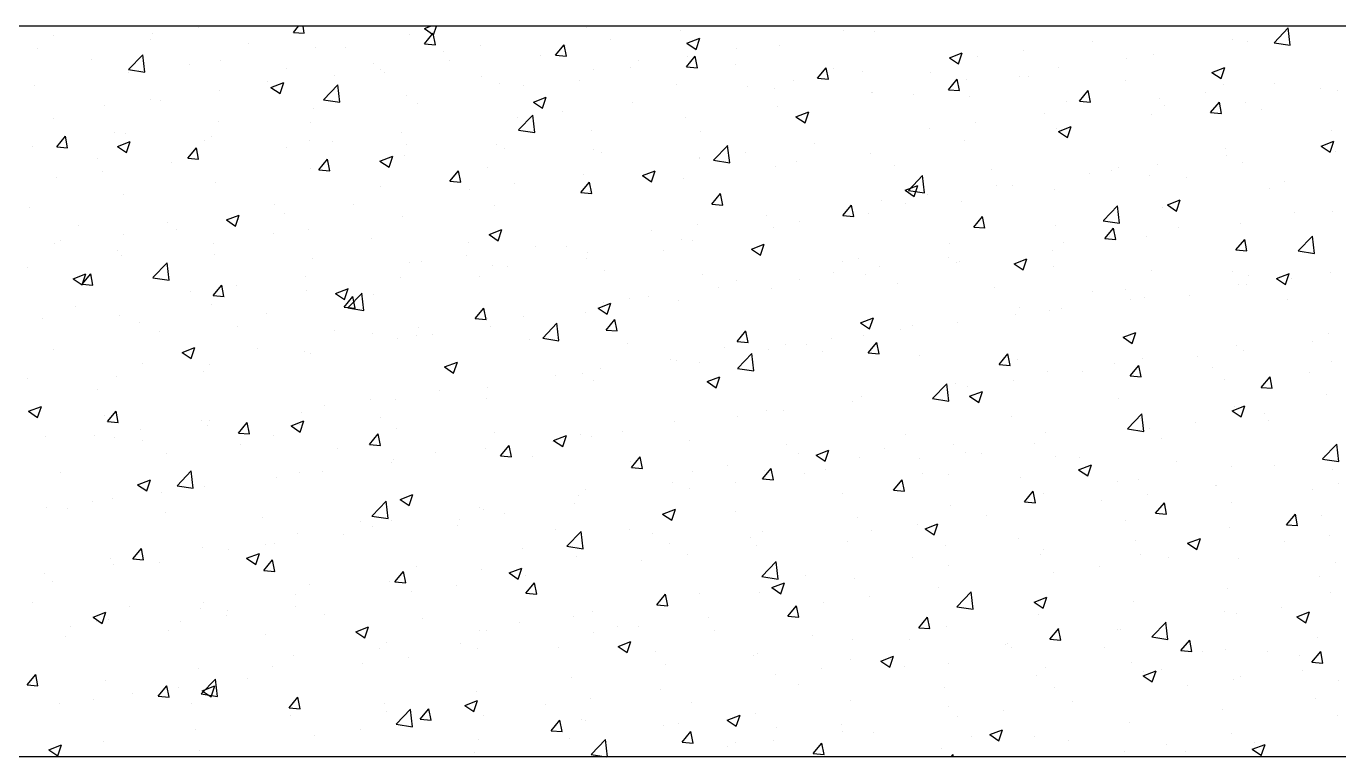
# Model space of a CAD drawing. Header units: millimetres. Extents: x 331487 to 517269, y 198509 to 399936.
# Drawn here: x 431663 to 432382, y 339696 to 340096 of the extents above; entities that cross this region are included whole.
import ezdxf

# ---------------------------------------------------------------- set-up
doc = ezdxf.new("R2010")
doc.units = ezdxf.units.MM
doc.header["$MEASUREMENT"] = 0
doc.layers.add('COLUMN', color=6, linetype='Continuous')

msp = doc.modelspace()

# ---------------------------------------------------------------- linework, layer by layer
at = {"layer": 'COLUMN'}
for p, q in [((448979.83, 340095.96), (420204.35, 340095.96)), ((448984.26, 339695.96), (420604.35, 339695.96))]:
    msp.add_line(p, q, dxfattribs=at)
at = {"layer": 'COLUMN', "color": 2, "linetype": 'Continuous'}
for p, q in [((431677.93, 340090.95), (431677.93, 340090.95)), ((431732.48, 340091.84), (431732.48, 340091.84)), ((431757.51, 340095.14), (431757.51, 340095.14)), ((431809.5, 340092.61), (431812.32, 340095.96)), ((431809.51, 340092.61), (431815.48, 340092.08)), ((431815.48, 340092.08), (431814.76, 340095.96)), ((431872.8, 340091.51), (431872.8, 340091.51)), ((431881.23, 340086.33), (431886.05, 340092.08)), ((431881.24, 340094.67), (431884.59, 340095.96)), ((431881.24, 340094.67), (431886.21, 340091.32)), ((431887.21, 340085.8), (431886.05, 340092.07)), ((431886.21, 340091.32), (431887.77, 340095.96)), ((431970.03, 340095.46), (431970.03, 340095.46)), ((431983.33, 340088.89), (431983.33, 340088.89)), ((432021.2, 340093.87), (432021.2, 340093.87)), ((432024.95, 340086.66), (432031.95, 340089.35)), ((432029.92, 340083.31), (432031.95, 340089.35)), ((432110.63, 340093.52), (432110.63, 340093.52)), ((432127.83, 340093.06), (432127.83, 340093.06)), ((432310.18, 340095.94), (432310.18, 340095.94)), ((432346.39, 340086.93), (432354.18, 340095.05)), ((432355.25, 340085.52), (432354.15, 340095.01)), ((431669.32, 340083.52), (431669.32, 340083.52)), ((431731.31, 340088.69), (431731.31, 340088.69)), ((431784.69, 340086.44), (431784.69, 340086.44)), ((431821.46, 340084.47), (431821.46, 340084.47)), ((431838.08, 340084.18), (431838.08, 340084.18)), ((431881.23, 340086.33), (431887.21, 340085.81)), ((431891.46, 340081.93), (431891.46, 340081.93)), ((431911.71, 340085.45), (431911.71, 340085.45)), ((431952.96, 340080.06), (431957.78, 340085.8)), ((431958.93, 340079.53), (431957.78, 340085.8)), ((431958.3, 340085.59), (431958.3, 340085.59)), ((432024.95, 340086.66), (432029.92, 340083.31)), ((432052.31, 340083.51), (432052.31, 340083.51)), ((432075.89, 340085.56), (432075.89, 340085.56)), ((432209.15, 340082.64), (432209.15, 340082.64)), ((432247.02, 340087.62), (432247.02, 340087.62)), ((432323.78, 340088.56), (432323.78, 340088.56)), ((432331.75, 340087.75), (432331.75, 340087.75)), ((432346.36, 340086.89), (432355.25, 340085.51)), ((431699.01, 340077.51), (431699.01, 340077.51)), ((431719.3, 340072.28), (431727.09, 340080.39)), ((431728.16, 340070.86), (431727.06, 340080.36)), ((431752.4, 340075.26), (431752.4, 340075.26)), ((431769.52, 340076.97), (431769.52, 340076.97)), ((431853.39, 340075.44), (431853.39, 340075.44)), ((431895.14, 340077.28), (431895.14, 340077.28)), ((431944.84, 340079.67), (431944.84, 340079.67)), ((431952.96, 340080.06), (431958.93, 340079.53)), ((431998.22, 340077.41), (431998.22, 340077.41)), ((432024.68, 340073.78), (432029.5, 340079.53)), ((432025.38, 340079.16), (432025.38, 340079.16)), ((432030.66, 340073.25), (432029.5, 340079.52)), ((432051.61, 340075.16), (432051.61, 340075.16)), ((432168.66, 340078.65), (432175.66, 340081.34)), ((432168.66, 340078.65), (432173.64, 340075.3)), ((432173.63, 340075.3), (432175.66, 340081.34)), ((432184.11, 340079.34), (432184.11, 340079.34)), ((432265.46, 340078.55), (432265.46, 340078.55)), ((432280.4, 340080.71), (432280.4, 340080.71)), ((431719.01, 340070.57), (431719.01, 340070.57)), ((431719.27, 340072.24), (431728.16, 340070.86)), ((431805.78, 340073), (431805.78, 340073)), ((431832.23, 340068.99), (431832.23, 340068.99)), ((431857.27, 340072.29), (431857.27, 340072.29)), ((431859.16, 340070.75), (431859.16, 340070.75)), ((431912.54, 340068.49), (431912.54, 340068.49)), ((431974.03, 340072.12), (431974.03, 340072.12)), ((431993.99, 340073.5), (431993.99, 340073.5)), ((432024.68, 340073.78), (432030.66, 340073.26)), ((432096.41, 340067.51), (432101.23, 340073.25)), ((432096.41, 340067.51), (432102.39, 340066.98)), ((432102.38, 340066.98), (432101.23, 340073.25)), ((432104.99, 340072.9), (432104.99, 340072.9)), ((432120.96, 340071.03), (432120.96, 340071.03)), ((432158.37, 340070.65), (432158.37, 340070.65)), ((432207.14, 340068.54), (432207.14, 340068.54)), ((432211.75, 340068.39), (432211.75, 340068.39)), ((432228.46, 340073.21), (432228.46, 340073.21)), ((432312.38, 340070.65), (432319.38, 340073.33)), ((432312.38, 340070.65), (432317.35, 340067.29)), ((432317.35, 340067.29), (432319.37, 340073.33)), ((431667.66, 340063.53), (431667.66, 340063.53)), ((431769.08, 340060.68), (431769.08, 340060.68)), ((431795.08, 340065.43), (431795.08, 340065.43)), ((431797.21, 340062.42), (431804.22, 340065.11)), ((431797.21, 340062.42), (431802.19, 340059.06)), ((431802.19, 340059.06), (431804.21, 340065.11)), ((431826.03, 340055.73), (431833.82, 340063.84)), ((431834.89, 340054.31), (431833.78, 340063.81)), ((431922.09, 340064.62), (431922.09, 340064.62)), ((431935.67, 340063.49), (431935.67, 340063.49)), ((431965.93, 340066.24), (431965.93, 340066.24)), ((432019.31, 340063.98), (432019.31, 340063.98)), ((432058.05, 340062.75), (432058.05, 340062.75)), ((432072.69, 340061.73), (432072.69, 340061.73)), ((432083.09, 340066.04), (432083.09, 340066.04)), ((432168.13, 340061.23), (432172.96, 340066.98)), ((432168.14, 340061.23), (432174.11, 340060.71)), ((432174.11, 340060.7), (432172.95, 340066.97)), ((432177.95, 340066.81), (432177.95, 340066.81)), ((432239.86, 340054.96), (432244.68, 340060.7)), ((432245.84, 340054.43), (432244.68, 340060.7)), ((432265.13, 340066.14), (432265.13, 340066.14)), ((432318.52, 340063.88), (432318.52, 340063.88)), ((432346.78, 340064.78), (432346.78, 340064.78)), ((432371.9, 340061.63), (432371.9, 340061.63)), ((432381.04, 340060.86), (432381.04, 340060.86)), ((431731.21, 340055.69), (431731.21, 340055.69)), ((431736.76, 340055.42), (431736.76, 340055.42)), ((431825.99, 340055.69), (431834.89, 340054.31)), ((431871.58, 340058.22), (431871.58, 340058.22)), ((431877.36, 340053.48), (431877.36, 340053.48)), ((431940.93, 340054.41), (431947.93, 340057.1)), ((431940.93, 340054.41), (431945.9, 340051.05)), ((431945.9, 340051.05), (431947.93, 340057.1)), ((431994.9, 340054.43), (431994.9, 340054.43)), ((432126.07, 340059.47), (432126.07, 340059.47)), ((432126.61, 340059.77), (432126.61, 340059.77)), ((432148.82, 340058.53), (432148.82, 340058.53)), ((432179.45, 340057.22), (432179.45, 340057.22)), ((432232.84, 340054.96), (432232.84, 340054.96)), ((432239.86, 340054.96), (432245.84, 340054.43)), ((432283.87, 340056.5), (432283.87, 340056.5)), ((432308.9, 340059.79), (432308.9, 340059.79)), ((432311.59, 340048.68), (432316.41, 340054.43)), ((432317.56, 340048.15), (432316.41, 340054.42)), ((432330.53, 340054.46), (432330.53, 340054.46)), ((431706.17, 340052.4), (431706.17, 340052.4)), ((431820.24, 340051.18), (431820.24, 340051.18)), ((431931.99, 340046.15), (431931.99, 340046.15)), ((431932.75, 340039.17), (431940.54, 340047.29)), ((431941.61, 340037.76), (431940.51, 340047.26)), ((431957.02, 340049.45), (431957.02, 340049.45)), ((432024.16, 340045.87), (432024.16, 340045.87)), ((432074.67, 340052.27), (432074.67, 340052.27)), ((432084.64, 340046.4), (432091.64, 340049.09)), ((432084.64, 340046.4), (432089.61, 340043.05)), ((432089.61, 340043.04), (432091.64, 340049.09)), ((432090.5, 340048.52), (432090.5, 340048.52)), ((432220.71, 340048.18), (432220.71, 340048.18)), ((432279.19, 340047.42), (432279.19, 340047.42)), ((432286.22, 340052.7), (432286.22, 340052.7)), ((432311.59, 340048.68), (432317.56, 340048.16)), ((432339.6, 340050.45), (432339.6, 340050.45)), ((431678.44, 340045.41), (431678.44, 340045.41)), ((431768.3, 340043.68), (431768.3, 340043.68)), ((431819.04, 340043.47), (431819.04, 340043.47)), ((431932.72, 340039.14), (431941.61, 340037.76)), ((431972.82, 340038.83), (431972.82, 340038.83)), ((432157.81, 340039.9), (432157.81, 340039.9)), ((432182.84, 340043.2), (432182.84, 340043.2)), ((432227.25, 340039.92), (432227.25, 340039.92)), ((432228.35, 340038.39), (432235.36, 340041.08)), ((432233.32, 340035.04), (432235.35, 340041.08)), ((432377.97, 340038.9), (432377.97, 340038.9)), ((431679.93, 340029.94), (431684.75, 340035.68)), ((431685.9, 340029.41), (431684.75, 340035.68)), ((431711.42, 340037.86), (431711.42, 340037.86)), ((431713.19, 340030.17), (431720.19, 340032.85)), ((431717.79, 340037.28), (431717.79, 340037.28)), ((431718.16, 340026.81), (431720.19, 340032.85)), ((431760.72, 340033.46), (431760.72, 340033.46)), ((431764.8, 340035.61), (431764.8, 340035.61)), ((431818.18, 340033.35), (431818.18, 340033.35)), ((431830.96, 340032.85), (431830.96, 340032.85)), ((431868.83, 340037.84), (431868.83, 340037.84)), ((432032.18, 340038.51), (432032.18, 340038.51)), ((432094.65, 340031.59), (432094.65, 340031.59)), ((432176.74, 340033.52), (432176.74, 340033.52)), ((432228.35, 340038.39), (432233.33, 340035.04)), ((432372.07, 340030.38), (432379.07, 340033.07)), ((432377.04, 340027.03), (432379.06, 340033.07)), ((431666.45, 340030.24), (431666.45, 340030.24)), ((431679.93, 340029.94), (431685.91, 340029.42)), ((431713.19, 340030.17), (431718.17, 340026.81)), ((431751.65, 340023.66), (431756.47, 340029.41)), ((431757.63, 340023.13), (431756.47, 340029.4)), ((431805.93, 340029.55), (431805.93, 340029.55)), ((431856.91, 340022.16), (431863.91, 340024.84)), ((431861.88, 340018.8), (431863.9, 340024.84)), ((431870.37, 340024.93), (431870.37, 340024.93)), ((431871.56, 340031.09), (431871.56, 340031.09)), ((431920.88, 340031.33), (431920.88, 340031.33)), ((431924.95, 340028.84), (431924.95, 340028.84)), ((431973.87, 340028.5), (431973.87, 340028.5)), ((431978.33, 340026.58), (431978.33, 340026.58)), ((432031.71, 340024.33), (432031.71, 340024.33)), ((432039.48, 340022.62), (432047.27, 340030.74)), ((432048.34, 340021.21), (432047.23, 340030.7)), ((432056.78, 340026.6), (432056.78, 340026.6)), ((432125.39, 340026.48), (432125.39, 340026.48)), ((432319.65, 340028.89), (432319.65, 340028.89)), ((432320.47, 340025.34), (432320.47, 340025.34)), ((432372.07, 340030.38), (432377.04, 340027.03)), ((432379.83, 340027.57), (432379.83, 340027.57)), ((431702.4, 340023.45), (431702.4, 340023.45)), ((431742.77, 340021.24), (431742.77, 340021.24)), ((431751.65, 340023.66), (431757.63, 340023.14)), ((431819.02, 340017.89), (431819.02, 340017.89)), ((431823.38, 340017.39), (431828.2, 340023.13)), ((431823.38, 340017.39), (431829.36, 340016.87)), ((431829.36, 340016.86), (431828.2, 340023.13)), ((431856.91, 340022.16), (431861.88, 340018.8)), ((431915.55, 340018.49), (431915.55, 340018.49)), ((432031.74, 340023.3), (432031.74, 340023.3)), ((432039.44, 340022.59), (432048.34, 340021.21)), ((432073.46, 340018.98), (432073.46, 340018.98)), ((432085.09, 340022.07), (432085.09, 340022.07)), ((432138.47, 340019.82), (432138.47, 340019.82)), ((432191.86, 340017.56), (432191.86, 340017.56)), ((432257.56, 340017.06), (432257.56, 340017.06)), ((432261.33, 340018.88), (432261.33, 340018.88)), ((432282.6, 340020.35), (432282.6, 340020.35)), ((432329.32, 340021.17), (432329.32, 340021.17)), ((431679.86, 340012.96), (431679.86, 340012.96)), ((431704.9, 340016.25), (431704.9, 340016.25)), ((431767.09, 340010.39), (431767.09, 340010.39)), ((431895.11, 340011.11), (431899.93, 340016.86)), ((431895.11, 340011.11), (431901.08, 340010.59)), ((431901.08, 340010.58), (431899.92, 340016.85)), ((431930.72, 340010), (431930.72, 340010)), ((431966.83, 340004.84), (431971.65, 340010.58)), ((431968.59, 340014.99), (431968.59, 340014.99)), ((431972.81, 340004.31), (431971.65, 340010.58)), ((432000.62, 340014.15), (432007.62, 340016.84)), ((432000.62, 340014.15), (432005.59, 340010.79)), ((432005.59, 340010.79), (432007.62, 340016.83)), ((432022.94, 340012.58), (432022.94, 340012.58)), ((432146.2, 340006.07), (432153.99, 340014.19)), ((432155.06, 340004.66), (432153.96, 340014.15)), ((432245.24, 340015.31), (432245.24, 340015.31)), ((432277.97, 340014.13), (432277.97, 340014.13)), ((432298.62, 340013.05), (432298.62, 340013.05)), ((432352, 340010.8), (432352, 340010.8)), ((431716.57, 340003.99), (431716.57, 340003.99)), ((431857.23, 340008.48), (431857.23, 340008.48)), ((431905.68, 340006.71), (431905.68, 340006.71)), ((431966.83, 340004.84), (431972.81, 340004.31)), ((431971.6, 340005.54), (431971.6, 340005.54)), ((432038.56, 339998.56), (432043.38, 340004.31)), ((432044.53, 339998.03), (432043.38, 340004.3)), ((432144.33, 340006.14), (432151.33, 340008.83)), ((432144.33, 340006.14), (432149.31, 340002.78)), ((432146.17, 340006.03), (432155.06, 340004.65)), ((432149.3, 340002.78), (432151.33, 340008.83)), ((432156.53, 340003.76), (432156.53, 340003.76)), ((432194.41, 340008.74), (432194.41, 340008.74)), ((432203.01, 340008.87), (432203.01, 340008.87)), ((432226.03, 340006.63), (432226.03, 340006.63)), ((432343.61, 340006.94), (432343.61, 340006.94)), ((431665.23, 339996.95), (431665.23, 339996.95)), ((431798.91, 339998.47), (431798.91, 339998.47)), ((431842.53, 339998.39), (431842.53, 339998.39)), ((431919.66, 339998.04), (431919.66, 339998.04)), ((432038.56, 339998.56), (432044.54, 339998.04)), ((432110.28, 339992.29), (432115.1, 339998.03)), ((432116.26, 339991.76), (432115.1, 339998.03)), ((432131.5, 340000.46), (432131.5, 340000.46)), ((432144.69, 339998.86), (432144.69, 339998.86)), ((432175.52, 340000.23), (432175.52, 340000.23)), ((432252.92, 339989.52), (432260.71, 339997.63)), ((432261.78, 339988.1), (432260.68, 339997.6)), ((432285.29, 339996.93), (432285.29, 339996.93)), ((432288.04, 339998.13), (432295.05, 340000.82)), ((432288.04, 339998.13), (432293.02, 339994.78)), ((432293.02, 339994.77), (432295.04, 340000.82)), ((431740.59, 339988.46), (431740.59, 339988.46)), ((431772.88, 339989.9), (431779.88, 339992.59)), ((431772.88, 339989.9), (431777.86, 339986.55)), ((431777.85, 339986.55), (431779.88, 339992.59)), ((431779.62, 339990.11), (431779.62, 339990.11)), ((431804.65, 339993.41), (431804.65, 339993.41)), ((431869.15, 339991.64), (431869.15, 339991.64)), ((432068.34, 339992.15), (432068.34, 339992.15)), ((432086.37, 339988.85), (432086.37, 339988.85)), ((432110.28, 339992.29), (432116.26, 339991.76)), ((432124.18, 339993.19), (432124.18, 339993.19)), ((432182.01, 339986.01), (432186.83, 339991.76)), ((432187.99, 339985.48), (432186.83, 339991.75)), ((432252.89, 339989.48), (432261.78, 339988.1)), ((432357.32, 339994.21), (432357.32, 339994.21)), ((432378.61, 339994.28), (432378.61, 339994.28)), ((431691.94, 339986.76), (431691.94, 339986.76)), ((431716.46, 339981.8), (431716.46, 339981.8)), ((431745.33, 339984.51), (431745.33, 339984.51)), ((431798.71, 339982.25), (431798.71, 339982.25)), ((431817.81, 339984.6), (431817.81, 339984.6)), ((431916.6, 339981.89), (431923.6, 339984.58)), ((431916.6, 339981.89), (431921.57, 339978.54)), ((431921.57, 339978.54), (431923.59, 339984.58)), ((432005.44, 339983.86), (432005.44, 339983.86)), ((432030.47, 339987.16), (432030.47, 339987.16)), ((432072.24, 339985.69), (432072.24, 339985.69)), ((432182.01, 339986.01), (432187.99, 339985.49)), ((432226.97, 339986.92), (432226.97, 339986.92)), ((432253.74, 339979.74), (432258.56, 339985.48)), ((432259.71, 339979.21), (432258.55, 339985.48)), ((432294.16, 339985.9), (432294.16, 339985.9)), ((432328.1, 339987.88), (432328.1, 339987.88)), ((432359.65, 339972.97), (432367.44, 339981.08)), ((431678.59, 339976.81), (431678.59, 339976.81)), ((431682.27, 339978.44), (431682.27, 339978.44)), ((431765.87, 339977.1), (431765.87, 339977.1)), ((431852.09, 339979.99), (431852.09, 339979.99)), ((431905.47, 339977.74), (431905.47, 339977.74)), ((431942.28, 339975.55), (431942.28, 339975.55)), ((431958.85, 339975.48), (431958.85, 339975.48)), ((432021.73, 339979.29), (432021.73, 339979.29)), ((432028.06, 339978.84), (432028.06, 339978.84)), ((432060.31, 339973.89), (432067.31, 339976.57)), ((432065.28, 339970.53), (432067.31, 339976.57)), ((432168.65, 339976.91), (432168.65, 339976.91)), ((432231.25, 339977.62), (432231.25, 339977.62)), ((432253.74, 339979.74), (432259.71, 339979.21)), ((432256.29, 339980.91), (432256.29, 339980.91)), ((432276.76, 339980.84), (432276.76, 339980.84)), ((432325.46, 339973.46), (432330.28, 339979.21)), ((432331.44, 339972.93), (432330.28, 339979.2)), ((432368.51, 339971.55), (432367.4, 339981.05)), ((431713.03, 339973.33), (431713.03, 339973.33)), ((431715.36, 339970.7), (431715.36, 339970.7)), ((431766.41, 339971.07), (431766.41, 339971.07)), ((431819.79, 339968.82), (431819.79, 339968.82)), ((431879.38, 339967.27), (431879.38, 339967.27)), ((431904.41, 339970.56), (431904.41, 339970.56)), ((431969.74, 339968.83), (431969.74, 339968.83)), ((431970.39, 339972.25), (431970.39, 339972.25)), ((432012.24, 339973.23), (432012.24, 339973.23)), ((432060.31, 339973.89), (432065.28, 339970.53)), ((432065.62, 339970.97), (432065.62, 339970.97)), ((432110.34, 339966.9), (432110.34, 339966.9)), ((432119, 339968.72), (432119, 339968.72)), ((432168.1, 339969.3), (432168.1, 339969.3)), ((432174.31, 339966.94), (432174.31, 339966.94)), ((432204.02, 339965.88), (432211.02, 339968.57)), ((432208.99, 339962.52), (432211.02, 339968.56)), ((432224.82, 339973.34), (432224.82, 339973.34)), ((432325.46, 339973.46), (432331.44, 339972.94)), ((432359.62, 339972.93), (432368.51, 339971.55)), ((431664.02, 339963.66), (431664.02, 339963.66)), ((431688.86, 339957.65), (431695.86, 339960.34)), ((431693.8, 339954.72), (431698.62, 339960.46)), ((431693.83, 339954.29), (431695.86, 339960.34)), ((431699.78, 339954.19), (431698.62, 339960.46)), ((431732.56, 339958.31), (431740.35, 339966.43)), ((431741.42, 339956.9), (431740.32, 339966.4)), ((431873.17, 339966.56), (431873.17, 339966.56)), ((431918.45, 339964.75), (431918.45, 339964.75)), ((431926.56, 339964.31), (431926.56, 339964.31)), ((431979.94, 339962.05), (431979.94, 339962.05)), ((432033.32, 339959.8), (432033.32, 339959.8)), ((432105.19, 339961.02), (432105.19, 339961.02)), ((432122.96, 339959.9), (432122.96, 339959.9)), ((432130.23, 339964.31), (432130.23, 339964.31)), ((432172.38, 339966.46), (432172.38, 339966.46)), ((432204.02, 339965.88), (432209, 339962.52)), ((432225.77, 339964.21), (432225.77, 339964.21)), ((432279.15, 339961.95), (432279.15, 339961.95)), ((432323.48, 339961.93), (432323.48, 339961.93)), ((432332.53, 339959.7), (432332.53, 339959.7)), ((432347.73, 339957.87), (432354.74, 339960.56)), ((432352.71, 339954.51), (432354.73, 339960.55)), ((432377.39, 339960.99), (432377.39, 339960.99)), ((431688.86, 339957.65), (431693.84, 339954.3)), ((431693.8, 339954.72), (431699.78, 339954.2)), ((431732.53, 339958.28), (431741.42, 339956.9)), ((431765.53, 339948.44), (431770.35, 339954.19)), ((431771.5, 339947.92), (431770.35, 339954.18)), ((431778.35, 339953.97), (431778.35, 339953.97)), ((431816.22, 339958.95), (431816.22, 339958.95)), ((431867.94, 339958.35), (431867.94, 339958.35)), ((431911.42, 339958.82), (431911.42, 339958.82)), ((432042.04, 339952.7), (432042.04, 339952.7)), ((432052.02, 339956.88), (432052.02, 339956.88)), ((432071.02, 339952.4), (432071.02, 339952.4)), ((432086.7, 339957.54), (432086.7, 339957.54)), ((432140.09, 339955.28), (432140.09, 339955.28)), ((432193.47, 339953.03), (432193.47, 339953.03)), ((432326.88, 339954.59), (432326.88, 339954.59)), ((432331.01, 339954.77), (432331.01, 339954.77)), ((432347.74, 339957.87), (432352.71, 339954.51)), ((432356.04, 339958.07), (432356.04, 339958.07)), ((431753.31, 339950.67), (431753.31, 339950.67)), ((431765.53, 339948.44), (431771.51, 339947.92)), ((431816.59, 339951.31), (431816.59, 339951.31)), ((431832.57, 339949.64), (431839.58, 339952.33)), ((431832.57, 339949.64), (431837.55, 339946.29)), ((431837.26, 339942.17), (431842.08, 339947.91)), ((431837.54, 339946.29), (431839.57, 339952.33)), ((431839.29, 339941.76), (431847.07, 339949.88)), ((431843.23, 339941.64), (431842.07, 339947.91)), ((431848.15, 339940.35), (431847.04, 339949.84)), ((431853.1, 339948.81), (431853.1, 339948.81)), ((431993.7, 339946.87), (431993.7, 339946.87)), ((432004.16, 339947.72), (432004.16, 339947.72)), ((432020.51, 339946), (432020.51, 339946)), ((432246.85, 339950.77), (432246.85, 339950.77)), ((432265.16, 339951.92), (432265.16, 339951.92)), ((432267.85, 339946.46), (432267.85, 339946.46)), ((432275.54, 339947.55), (432275.54, 339947.55)), ((432300.23, 339948.52), (432300.23, 339948.52)), ((432353.61, 339946.26), (432353.61, 339946.26)), ((431690.16, 339942.36), (431690.16, 339942.36)), ((431764.65, 339943.81), (431764.65, 339943.81)), ((431794.78, 339938.8), (431794.78, 339938.8)), ((431837.26, 339942.17), (431843.23, 339941.65)), ((431839.25, 339941.73), (431848.15, 339940.35)), ((431908.98, 339935.89), (431913.8, 339941.64)), ((431914.96, 339935.37), (431913.8, 339941.63)), ((431969.17, 339938.96), (431969.17, 339938.96)), ((431976.29, 339941.63), (431983.29, 339944.32)), ((431976.29, 339941.63), (431981.26, 339938.28)), ((431979.13, 339944.42), (431979.13, 339944.42)), ((431981.26, 339938.28), (431983.29, 339944.32)), ((432204.95, 339938.17), (432204.95, 339938.17)), ((432206.85, 339941.91), (432206.85, 339941.91)), ((432223.6, 339940.05), (432223.6, 339940.05)), ((432229.98, 339941.47), (432229.98, 339941.47)), ((431672.05, 339935.93), (431672.05, 339935.93)), ((431714.14, 339937.41), (431714.14, 339937.41)), ((431725.43, 339933.67), (431725.43, 339933.67)), ((431778.81, 339931.42), (431778.81, 339931.42)), ((431878.1, 339931.12), (431878.1, 339931.12)), ((431908.98, 339935.89), (431914.96, 339935.37)), ((431915.98, 339936.11), (431915.98, 339936.11)), ((431917.23, 339931.46), (431917.23, 339931.46)), ((431935.38, 339936.86), (431935.38, 339936.86)), ((431946.01, 339925.21), (431953.8, 339933.33)), ((431954.87, 339923.8), (431953.77, 339933.29)), ((431980.71, 339929.62), (431985.53, 339935.36)), ((431986.68, 339929.09), (431985.53, 339935.36)), ((432120, 339933.62), (432127, 339936.31)), ((432120, 339933.62), (432124.97, 339930.27)), ((432124.97, 339930.27), (432127, 339936.31)), ((432148.53, 339931.9), (432148.53, 339931.9)), ((432173.09, 339933.65), (432173.09, 339933.65)), ((431736.46, 339928.79), (431736.46, 339928.79)), ((431832.19, 339929.16), (431832.19, 339929.16)), ((431853.07, 339927.83), (431853.07, 339927.83)), ((431866.72, 339925.06), (431866.72, 339925.06)), ((431877.06, 339926.85), (431877.06, 339926.85)), ((431885.58, 339926.91), (431885.58, 339926.91)), ((431938.96, 339924.65), (431938.96, 339924.65)), ((431945.98, 339925.17), (431954.87, 339923.79)), ((431980.71, 339929.62), (431986.68, 339929.1)), ((432052.43, 339923.34), (432057.25, 339929.09)), ((432058.41, 339922.81), (432057.25, 339929.08)), ((432103.92, 339924.87), (432103.92, 339924.87)), ((432121.75, 339926.61), (432121.75, 339926.61)), ((432141.79, 339929.86), (432141.79, 339929.86)), ((432263.71, 339925.62), (432270.71, 339928.3)), ((432263.71, 339925.62), (432268.69, 339922.26)), ((432268.68, 339922.26), (432270.71, 339928.3)), ((432367.61, 339923.61), (432367.61, 339923.61)), ((432376.18, 339927.7), (432376.18, 339927.7)), ((431678.14, 339918.78), (431678.14, 339918.78)), ((431748.55, 339917.39), (431755.55, 339920.08)), ((431748.55, 339917.39), (431753.53, 339914.03)), ((431753.52, 339914.03), (431755.55, 339920.08)), ((431789.91, 339919.51), (431789.91, 339919.51)), ((431815.38, 339918.02), (431815.38, 339918.02)), ((431818.74, 339916.84), (431818.74, 339916.84)), ((431992.34, 339922.4), (431992.34, 339922.4)), ((432045.72, 339920.14), (432045.72, 339920.14)), ((432052.43, 339923.34), (432058.41, 339922.82)), ((432052.73, 339908.66), (432060.52, 339916.78)), ((432061.59, 339907.24), (432060.49, 339916.74)), ((432069.81, 339919.11), (432069.81, 339919.11)), ((432078.89, 339921.58), (432078.89, 339921.58)), ((432090.21, 339921.89), (432090.21, 339921.89)), ((432099.11, 339917.89), (432099.11, 339917.89)), ((432124.16, 339917.07), (432128.98, 339922.81)), ((432124.16, 339917.07), (432130.14, 339916.55)), ((432130.13, 339916.54), (432128.98, 339922.81)), ((432195.89, 339910.79), (432200.71, 339916.54)), ((432201.86, 339910.26), (432200.7, 339916.53)), ((432325.67, 339921.3), (432325.67, 339921.3)), ((432329.74, 339918.63), (432329.74, 339918.63)), ((431727.01, 339911.23), (431727.01, 339911.23)), ((431752.04, 339914.53), (431752.04, 339914.53)), ((431763.44, 339910.52), (431763.44, 339910.52)), ((431892.26, 339909.38), (431899.27, 339912.07)), ((431892.26, 339909.38), (431897.24, 339906.02)), ((431897.24, 339906.02), (431899.26, 339912.07)), ((432015.73, 339913.26), (432015.73, 339913.26)), ((432019.3, 339912.71), (432019.3, 339912.71)), ((432031.89, 339911.88), (432031.89, 339911.88)), ((432152.49, 339915.63), (432152.49, 339915.63)), ((432195.89, 339910.79), (432201.86, 339910.27)), ((432205.87, 339913.38), (432205.87, 339913.38)), ((432259.25, 339911.12), (432259.25, 339911.12)), ((432267.61, 339904.52), (432272.43, 339910.26)), ((432273.59, 339903.99), (432272.43, 339910.26)), ((432274.32, 339914.26), (432274.32, 339914.26)), ((432304.7, 339915.33), (432304.7, 339915.33)), ((432377.67, 339912.28), (432377.67, 339912.28)), ((431663.85, 339902.92), (431663.85, 339902.92)), ((431712.93, 339904.12), (431712.93, 339904.12)), ((431760.42, 339906.83), (431760.42, 339906.83)), ((431952.82, 339904.98), (431952.82, 339904.98)), ((431967.95, 339905.67), (431967.95, 339905.67)), ((431977.86, 339908.28), (431977.86, 339908.28)), ((432035.98, 339901.37), (432042.98, 339904.06)), ((432040.95, 339898.01), (432042.98, 339904.06)), ((432052.7, 339908.62), (432061.59, 339907.24)), ((432222.38, 339906.76), (432222.38, 339906.76)), ((432241.55, 339907.02), (432241.55, 339907.02)), ((432267.61, 339904.52), (432273.59, 339903.99)), ((432312.63, 339908.86), (432312.63, 339908.86)), ((432319.35, 339902.26), (432319.35, 339902.26)), ((432339.34, 339898.24), (432344.16, 339903.99)), ((432345.31, 339897.71), (432344.16, 339903.98)), ((432366.02, 339906.61), (432366.02, 339906.61)), ((431702.11, 339896.82), (431702.11, 339896.82)), ((431889.67, 339896.67), (431889.67, 339896.67)), ((431916.01, 339898.17), (431916.01, 339898.17)), ((431973.57, 339901.87), (431973.57, 339901.87)), ((432035.98, 339901.37), (432040.95, 339898.02)), ((432159.46, 339892.11), (432167.25, 339900.22)), ((432168.32, 339890.69), (432167.21, 339900.19)), ((432171.87, 339900.36), (432171.87, 339900.36)), ((432178.64, 339898.73), (432178.64, 339898.73)), ((432179.69, 339893.36), (432186.69, 339896.05)), ((432184.66, 339890.01), (432186.69, 339896.05)), ((432203.67, 339902.03), (432203.67, 339902.03)), ((432339.34, 339898.24), (432345.31, 339897.72)), ((431664.53, 339885.14), (431671.53, 339887.82)), ((431669.5, 339881.78), (431671.53, 339887.82)), ((431826.76, 339888.39), (431826.76, 339888.39)), ((431851.8, 339891.68), (431851.8, 339891.68)), ((431865.5, 339891.77), (431865.5, 339891.77)), ((431915.25, 339891.86), (431915.25, 339891.86)), ((432115.49, 339890.42), (432115.49, 339890.42)), ((432120.53, 339893.32), (432120.53, 339893.32)), ((432159.43, 339892.07), (432168.32, 339890.69)), ((432179.69, 339893.36), (432184.66, 339890.01)), ((432261.03, 339892.25), (432261.03, 339892.25)), ((432323.4, 339885.35), (432330.41, 339888.04)), ((432324.45, 339888.01), (432324.45, 339888.01)), ((432328.37, 339882), (432330.4, 339888.04)), ((432374.96, 339894.42), (432374.96, 339894.42)), ((431664.53, 339885.14), (431669.5, 339881.78)), ((431705.96, 339882.58), (431705.96, 339882.58)), ((431707.68, 339879.5), (431712.5, 339885.25)), ((431713.65, 339878.97), (431712.5, 339885.24)), ((431814.16, 339884.73), (431814.16, 339884.73)), ((431856.93, 339881.85), (431856.93, 339881.85)), ((432052.58, 339882.14), (432052.58, 339882.14)), ((432068.59, 339885.82), (432068.59, 339885.82)), ((432077.61, 339885.43), (432077.61, 339885.43)), ((432202.72, 339882.24), (432202.72, 339882.24)), ((432266.18, 339875.55), (432273.97, 339883.67)), ((432273.11, 339880.97), (432273.11, 339880.97)), ((432275.04, 339874.14), (432273.94, 339883.64)), ((432323.4, 339885.35), (432328.38, 339882)), ((432341.3, 339884.17), (432341.3, 339884.17)), ((431707.68, 339879.5), (431713.66, 339878.98)), ((431725.73, 339875.08), (431725.73, 339875.08)), ((431759.34, 339880.32), (431759.34, 339880.32)), ((431762.22, 339877.23), (431762.22, 339877.23)), ((431763.61, 339880.07), (431763.61, 339880.07)), ((431779.4, 339873.22), (431784.23, 339878.97)), ((431785.38, 339872.7), (431784.22, 339878.96)), ((431808.24, 339877.13), (431815.24, 339879.81)), ((431808.24, 339877.13), (431813.22, 339873.77)), ((431812.72, 339878.06), (431812.72, 339878.06)), ((431813.21, 339873.77), (431815.24, 339879.81)), ((431866.1, 339875.81), (431866.1, 339875.81)), ((431919.49, 339873.55), (431919.49, 339873.55)), ((431989.42, 339873.82), (431989.42, 339873.82)), ((432018.08, 339879.42), (432018.08, 339879.42)), ((432221.17, 339873.47), (432221.17, 339873.47)), ((432266.15, 339875.52), (432275.04, 339874.14)), ((432278.4, 339875.89), (432278.4, 339875.89)), ((432303.43, 339879.18), (432303.43, 339879.18)), ((432343.32, 339880.31), (432343.32, 339880.31)), ((431673.66, 339871.4), (431673.66, 339871.4)), ((431700.7, 339871.79), (431700.7, 339871.79)), ((431711.71, 339870.83), (431711.71, 339870.83)), ((431727.04, 339869.14), (431727.04, 339869.14)), ((431779.4, 339873.22), (431785.38, 339872.7)), ((431780.42, 339866.89), (431780.42, 339866.89)), ((431798.61, 339871.84), (431798.61, 339871.84)), ((431851.13, 339866.95), (431855.95, 339872.7)), ((431851.13, 339866.95), (431857.11, 339866.43)), ((431857.11, 339866.42), (431855.95, 339872.69)), ((431922.86, 339860.67), (431927.68, 339866.42)), ((431928.83, 339860.15), (431927.68, 339866.41)), ((431951.55, 339868.84), (431951.55, 339868.84)), ((431951.96, 339869.12), (431958.96, 339871.81)), ((431951.96, 339869.12), (431956.93, 339865.76)), ((431956.93, 339865.76), (431958.95, 339871.8)), ((431966.74, 339872.38), (431966.74, 339872.38)), ((431972.87, 339871.3), (431972.87, 339871.3)), ((432026.25, 339869.04), (432026.25, 339869.04)), ((432079.63, 339866.79), (432079.63, 339866.79)), ((432144.4, 339872.23), (432144.4, 339872.23)), ((432170.66, 339867.07), (432170.66, 339867.07)), ((432215.24, 339867.57), (432215.24, 339867.57)), ((432285, 339870.3), (432285, 339870.3)), ((432372.91, 339859), (432380.7, 339867.12)), ((432381.77, 339857.59), (432380.66, 339867.08)), ((431740.3, 339861.83), (431740.3, 339861.83)), ((431833.81, 339864.63), (431833.81, 339864.63)), ((431887.19, 339862.38), (431887.19, 339862.38)), ((431914.8, 339864.88), (431914.8, 339864.88)), ((431922.86, 339860.67), (431928.83, 339860.15)), ((431926.52, 339865.54), (431926.52, 339865.54)), ((431940.57, 339860.12), (431940.57, 339860.12)), ((431994.58, 339854.4), (431999.4, 339860.14)), ((432000.56, 339853.87), (431999.4, 339860.14)), ((432086.08, 339862.22), (432086.08, 339862.22)), ((432095.67, 339861.11), (432102.67, 339863.8)), ((432095.67, 339861.11), (432100.64, 339857.75)), ((432100.64, 339857.75), (432102.67, 339863.8)), ((432119.31, 339860.03), (432119.31, 339860.03)), ((432133.01, 339864.53), (432133.01, 339864.53)), ((432152.33, 339859.29), (432152.33, 339859.29)), ((432177.37, 339862.59), (432177.37, 339862.59)), ((432186.4, 339862.28), (432186.4, 339862.28)), ((432226.68, 339860.29), (432226.68, 339860.29)), ((432239.78, 339860.02), (432239.78, 339860.02)), ((432372.87, 339858.97), (432381.77, 339857.59)), ((432373.75, 339861.13), (432373.75, 339861.13)), ((431681.98, 339851.82), (431681.98, 339851.82)), ((431745.82, 339844.35), (431753.61, 339852.47)), ((431754.68, 339842.94), (431753.58, 339852.43)), ((431825.49, 339852.24), (431825.49, 339852.24)), ((431863.36, 339857.23), (431863.36, 339857.23)), ((431864.29, 339858.48), (431864.29, 339858.48)), ((431993.95, 339857.87), (431993.95, 339857.87)), ((431994.58, 339854.4), (432000.56, 339853.88)), ((432027.76, 339852.21), (432027.76, 339852.21)), ((432047.34, 339855.61), (432047.34, 339855.61)), ((432066.31, 339848.12), (432071.13, 339853.87)), ((432067.38, 339852.53), (432067.38, 339852.53)), ((432072.28, 339847.6), (432071.13, 339853.86)), ((432100.72, 339853.35), (432100.72, 339853.35)), ((432239.38, 339853.1), (432246.38, 339855.79)), ((432239.38, 339853.1), (432244.36, 339849.75)), ((432244.35, 339849.74), (432246.38, 339855.79)), ((432293.16, 339857.77), (432293.16, 339857.77)), ((432323.24, 339854.72), (432323.24, 339854.72)), ((432346.54, 339855.51), (432346.54, 339855.51)), ((432378.15, 339853.04), (432378.15, 339853.04)), ((431724.22, 339844.87), (431731.22, 339847.56)), ((431724.22, 339844.87), (431729.19, 339841.52)), ((431729.19, 339841.52), (431731.22, 339847.56)), ((431800.45, 339848.94), (431800.45, 339848.94)), ((431812.94, 339851.44), (431812.94, 339851.44)), ((432016.87, 339846.13), (432016.87, 339846.13)), ((432051.31, 339845.99), (432051.31, 339845.99)), ((432066.31, 339848.12), (432072.29, 339847.6)), ((432089.18, 339850.98), (432089.18, 339850.98)), ((432138.03, 339841.85), (432142.86, 339847.59)), ((432144.01, 339841.32), (432142.85, 339847.59)), ((432154.1, 339851.1), (432154.1, 339851.1)), ((432168.36, 339850.28), (432168.36, 339850.28)), ((432207.48, 339848.84), (432207.48, 339848.84)), ((432260.86, 339846.59), (432260.86, 339846.59)), ((432271.89, 339847.68), (432271.89, 339847.68)), ((432315, 339844.73), (432315, 339844.73)), ((432381.51, 339845.31), (432381.51, 339845.31)), ((431710.5, 339837.54), (431710.5, 339837.54)), ((431737.3, 339840.63), (431737.3, 339840.63)), ((431745.79, 339844.31), (431754.68, 339842.94)), ((431761.01, 339843.94), (431761.01, 339843.94)), ((431867.93, 339836.86), (431874.93, 339839.55)), ((431872.9, 339833.51), (431874.93, 339839.55)), ((431965.52, 339839.09), (431965.52, 339839.09)), ((431969.44, 339842.2), (431969.44, 339842.2)), ((432026.27, 339842.7), (432026.27, 339842.7)), ((432110.04, 339840.27), (432110.04, 339840.27)), ((432138.03, 339841.85), (432144.01, 339841.33)), ((432209.76, 339835.57), (432214.58, 339841.32)), ((432215.74, 339835.05), (432214.58, 339841.31)), ((432219.95, 339840.19), (432219.95, 339840.19)), ((432277.12, 339839.74), (432277.12, 339839.74)), ((432314.25, 339844.33), (432314.25, 339844.33)), ((432367.63, 339842.08), (432367.63, 339842.08)), ((431674.39, 339832.35), (431674.39, 339832.35)), ((431686.06, 339831.74), (431686.06, 339831.74)), ((431699.43, 339835.64), (431699.43, 339835.64)), ((431852.54, 339827.8), (431860.33, 339835.92)), ((431861.4, 339826.38), (431860.3, 339835.88)), ((431867.93, 339836.86), (431872.91, 339833.51)), ((431911.12, 339832.19), (431911.12, 339832.19)), ((431913.58, 339831.59), (431913.58, 339831.59)), ((431963.12, 339834.38), (431963.12, 339834.38)), ((432011.65, 339828.86), (432018.65, 339831.54)), ((432016.62, 339825.5), (432018.64, 339831.54)), ((432051.72, 339830.26), (432051.72, 339830.26)), ((432169.44, 339833.78), (432169.44, 339833.78)), ((432209.76, 339835.57), (432215.74, 339835.05)), ((432252.09, 339836.45), (432252.09, 339836.45)), ((432281.49, 339829.3), (432286.31, 339835.04)), ((432287.46, 339828.77), (432286.31, 339835.04)), ((432323.19, 339835.3), (432323.19, 339835.3)), ((431739.44, 339829.49), (431739.44, 339829.49)), ((431792.83, 339827.23), (431792.83, 339827.23)), ((431846.21, 339824.98), (431846.21, 339824.98)), ((431852.51, 339827.76), (431861.4, 339826.38)), ((431863.07, 339825.19), (431863.07, 339825.19)), ((431900.21, 339826.1), (431900.21, 339826.1)), ((431925.24, 339829.39), (431925.24, 339829.39)), ((432011.65, 339828.86), (432016.62, 339825.5)), ((432118.1, 339826.74), (432118.1, 339826.74)), ((432151.06, 339823.15), (432151.06, 339823.15)), ((432155.36, 339820.85), (432162.36, 339823.54)), ((432160.33, 339817.49), (432162.36, 339823.53)), ((432188.93, 339828.13), (432188.93, 339828.13)), ((432264.87, 339825.29), (432264.87, 339825.29)), ((432281.49, 339829.3), (432287.46, 339828.78)), ((432353.21, 339823.02), (432358.03, 339828.77)), ((432353.21, 339823.02), (432359.19, 339822.5)), ((432359.19, 339822.49), (432358.03, 339828.76)), ((432372.53, 339827.84), (432372.53, 339827.84)), ((431811.73, 339818.15), (431811.73, 339818.15)), ((431837.05, 339817.78), (431837.05, 339817.78)), ((431852.8, 339822.18), (431852.8, 339822.18)), ((431899.59, 339822.72), (431899.59, 339822.72)), ((431952.97, 339820.47), (431952.97, 339820.47)), ((431959.27, 339811.25), (431967.06, 339819.36)), ((431968.13, 339809.83), (431967.02, 339819.33)), ((431993.4, 339820.25), (431993.4, 339820.25)), ((432006.36, 339818.21), (432006.36, 339818.21)), ((432059.74, 339815.96), (432059.74, 339815.96)), ((432066.16, 339819.24), (432066.16, 339819.24)), ((432126.03, 339819.85), (432126.03, 339819.85)), ((432155.36, 339820.85), (432160.33, 339817.49)), ((432322.02, 339821.43), (432322.02, 339821.43)), ((432376.88, 339816.9), (432376.88, 339816.9)), ((431721.55, 339804.28), (431726.37, 339810.03)), ((431727.53, 339803.75), (431726.37, 339810.02)), ((431759.79, 339810.65), (431759.79, 339810.65)), ((431774.15, 339809.5), (431774.15, 339809.5)), ((431794.49, 339812.17), (431794.49, 339812.17)), ((431799.18, 339812.8), (431799.18, 339812.8)), ((431935.08, 339810.23), (431935.08, 339810.23)), ((431959.23, 339811.21), (431968.13, 339809.83)), ((432015.65, 339812.84), (432015.65, 339812.84)), ((432062.87, 339811.54), (432062.87, 339811.54)), ((432113.12, 339813.7), (432113.12, 339813.7)), ((432166.5, 339811.45), (432166.5, 339811.45)), ((432206.55, 339815.28), (432206.55, 339815.28)), ((432219.88, 339809.19), (432219.88, 339809.19)), ((432270.68, 339814.39), (432270.68, 339814.39)), ((432299.07, 339812.84), (432306.07, 339815.53)), ((432299.07, 339812.84), (432304.05, 339809.48)), ((432304.04, 339809.48), (432306.07, 339815.52)), ((432351.84, 339813.6), (432351.84, 339813.6)), ((431709.28, 339804.25), (431709.28, 339804.25)), ((431721.55, 339804.28), (431727.53, 339803.76)), ((431736.17, 339802.16), (431736.17, 339802.16)), ((431783.91, 339804.61), (431790.91, 339807.3)), ((431783.91, 339804.61), (431788.89, 339801.26)), ((431788.88, 339801.26), (431790.91, 339807.3)), ((431793.28, 339798.01), (431798.1, 339803.75)), ((431799.25, 339797.48), (431798.1, 339803.75)), ((431964.31, 339805.8), (431964.31, 339805.8)), ((431999.96, 339803.25), (431999.96, 339803.25)), ((432025, 339806.55), (432025, 339806.55)), ((432065.99, 339794.69), (432073.78, 339802.81)), ((432074.85, 339793.28), (432073.75, 339802.78)), ((432148.23, 339805.27), (432148.23, 339805.27)), ((432218.74, 339806.9), (432218.74, 339806.9)), ((432273.27, 339806.93), (432273.27, 339806.93)), ((432288.69, 339805.29), (432288.69, 339805.29)), ((432326.65, 339804.68), (432326.65, 339804.68)), ((432380.03, 339802.42), (432380.03, 339802.42)), ((431673.12, 339796.2), (431673.12, 339796.2)), ((431710.99, 339801.19), (431710.99, 339801.19)), ((431793.28, 339798.01), (431799.26, 339797.48)), ((431865.01, 339791.73), (431869.83, 339797.48)), ((431870.98, 339791.2), (431869.82, 339797.47)), ((431876.77, 339800.22), (431876.77, 339800.22)), ((431912.37, 339798.3), (431912.37, 339798.3)), ((431927.62, 339796.6), (431934.63, 339799.29)), ((431927.62, 339796.6), (431932.6, 339793.25)), ((431932.59, 339793.25), (431934.62, 339799.29)), ((431936.81, 339794.94), (431936.81, 339794.94)), ((432065.96, 339794.66), (432074.85, 339793.28)), ((432089.91, 339795.26), (432089.91, 339795.26)), ((432168.23, 339800.49), (432168.23, 339800.49)), ((432225.78, 339797.01), (432225.78, 339797.01)), ((432250.82, 339800.3), (432250.82, 339800.3)), ((432371.31, 339794.55), (432371.31, 339794.55)), ((431677.85, 339792.15), (431677.85, 339792.15)), ((431818.45, 339790.21), (431818.45, 339790.21)), ((431861.86, 339791.9), (431861.86, 339791.9)), ((431865.01, 339791.73), (431870.98, 339791.21)), ((431898.94, 339789.95), (431898.94, 339789.95)), ((431936.73, 339785.46), (431941.55, 339791.2)), ((431942.71, 339784.93), (431941.55, 339791.19)), ((432071.34, 339788.59), (432078.34, 339791.28)), ((432071.34, 339788.59), (432076.31, 339785.24)), ((432076.31, 339785.24), (432078.34, 339791.28)), ((432116.88, 339793.45), (432116.88, 339793.45)), ((432162.63, 339788.69), (432162.63, 339788.69)), ((432320.8, 339788.15), (432320.8, 339788.15)), ((431666.59, 339780.65), (431666.59, 339780.65)), ((431760.13, 339780.2), (431760.13, 339780.2)), ((431810.51, 339784.86), (431810.51, 339784.86)), ((431873.9, 339786.66), (431873.9, 339786.66)), ((431936.73, 339785.46), (431942.71, 339784.93)), ((432008.46, 339779.18), (432013.28, 339784.93)), ((432014.43, 339778.65), (432013.28, 339784.92)), ((432031.59, 339785.25), (432031.59, 339785.25)), ((432064.94, 339785.96), (432064.94, 339785.96)), ((432099.72, 339780.41), (432099.72, 339780.41)), ((432124.75, 339783.71), (432124.75, 339783.71)), ((432172.72, 339778.14), (432180.51, 339786.26)), ((432181.58, 339776.73), (432180.47, 339786.22)), ((432215.05, 339780.59), (432222.05, 339783.27)), ((432215.05, 339780.59), (432220.02, 339777.23)), ((432220.02, 339777.23), (432222.05, 339783.27)), ((432269.46, 339781.1), (432269.46, 339781.1)), ((432377.38, 339785.65), (432377.38, 339785.65)), ((431699.89, 339772.36), (431706.89, 339775.05)), ((431704.86, 339769), (431706.89, 339775.05)), ((431719.97, 339778.39), (431719.97, 339778.39)), ((431758.57, 339777.36), (431758.57, 339777.36)), ((431772.87, 339773.36), (431772.87, 339773.36)), ((431773.35, 339776.13), (431773.35, 339776.13)), ((431810.75, 339778.34), (431810.75, 339778.34)), ((431826.73, 339773.88), (431826.73, 339773.88)), ((431973.28, 339775.24), (431973.28, 339775.24)), ((432008.46, 339779.18), (432014.43, 339778.66)), ((432014.43, 339779.55), (432014.43, 339779.55)), ((432080.18, 339772.9), (432085, 339778.65)), ((432080.18, 339772.9), (432086.16, 339772.38)), ((432086.16, 339772.38), (432085, 339778.64)), ((432172.68, 339778.11), (432181.58, 339776.73)), ((432217.52, 339773.61), (432217.52, 339773.61)), ((432319.06, 339775.64), (432319.06, 339775.64)), ((432325.54, 339774.16), (432325.54, 339774.16)), ((432350.57, 339777.46), (432350.57, 339777.46)), ((432358.76, 339772.58), (432365.76, 339775.26)), ((432363.73, 339769.22), (432365.76, 339775.26)), ((431687.67, 339767.21), (431687.67, 339767.21)), ((431699.89, 339772.36), (431704.86, 339769)), ((431701.81, 339770.19), (431701.81, 339770.19)), ((431708.06, 339770.96), (431708.06, 339770.96)), ((431747.84, 339770.06), (431747.84, 339770.06)), ((431843.6, 339764.35), (431850.6, 339767.04)), ((431848.57, 339760.99), (431850.6, 339767.04)), ((431880.12, 339771.62), (431880.12, 339771.62)), ((431933.5, 339769.37), (431933.5, 339769.37)), ((431963.09, 339772.51), (431963.09, 339772.51)), ((431986.88, 339767.11), (431986.88, 339767.11)), ((431998.69, 339767.11), (431998.69, 339767.11)), ((432036.56, 339772.1), (432036.56, 339772.1)), ((432151.91, 339766.63), (432156.73, 339772.37)), ((432151.91, 339766.63), (432157.89, 339766.11)), ((432157.88, 339766.1), (432156.73, 339772.37)), ((432167.01, 339767.2), (432167.01, 339767.2)), ((432223.64, 339760.35), (432228.46, 339766.1)), ((432229.61, 339759.83), (432228.45, 339766.09)), ((432260.74, 339765.63), (432260.74, 339765.63)), ((432262.38, 339765.85), (432262.38, 339765.85)), ((432279.44, 339761.59), (432287.23, 339769.71)), ((432288.3, 339760.18), (432287.2, 339769.67)), ((432358.76, 339772.58), (432363.74, 339769.22)), ((431684.69, 339761.75), (431684.69, 339761.75)), ((431741.06, 339764.96), (431741.06, 339764.96)), ((431794.44, 339762.7), (431794.44, 339762.7)), ((431843.6, 339764.35), (431848.58, 339760.99)), ((431847.82, 339760.45), (431847.82, 339760.45)), ((431860.64, 339758.61), (431860.64, 339758.61)), ((431911.15, 339765.01), (431911.15, 339765.01)), ((431914.96, 339765.23), (431914.96, 339765.23)), ((431973.66, 339763.81), (431973.66, 339763.81)), ((431987.31, 339756.34), (431994.32, 339759.03)), ((431992.29, 339752.98), (431994.31, 339759.03)), ((432040.26, 339764.86), (432040.26, 339764.86)), ((432093.65, 339762.6), (432093.65, 339762.6)), ((432115.67, 339760.16), (432115.67, 339760.16)), ((432147.03, 339760.35), (432147.03, 339760.35)), ((432223.64, 339760.35), (432229.61, 339759.83)), ((432224.51, 339760.86), (432224.51, 339760.86)), ((432279.41, 339761.55), (432288.3, 339760.18)), ((432295.36, 339754.08), (432300.18, 339759.82)), ((432301.34, 339753.55), (432300.18, 339759.82)), ((432370.1, 339761.26), (432370.1, 339761.26)), ((431809.3, 339751.57), (431809.3, 339751.57)), ((431856.64, 339755.22), (431856.64, 339755.22)), ((431901.2, 339758.19), (431901.2, 339758.19)), ((431910.5, 339755.5), (431910.5, 339755.5)), ((431954.58, 339755.94), (431954.58, 339755.94)), ((431987.31, 339756.34), (431992.29, 339752.99)), ((432007.97, 339753.68), (432007.97, 339753.68)), ((432061.35, 339751.42), (432061.35, 339751.42)), ((432063.73, 339752.67), (432063.73, 339752.67)), ((432199.48, 339757.56), (432199.48, 339757.56)), ((432200.41, 339758.09), (432200.41, 339758.09)), ((432202.42, 339755.61), (432202.42, 339755.61)), ((432253.79, 339755.83), (432253.79, 339755.83)), ((432295.36, 339754.08), (432301.34, 339753.56)), ((432307.18, 339753.58), (432307.18, 339753.58)), ((432319.59, 339754.86), (432319.59, 339754.86)), ((432343.02, 339753.68), (432343.02, 339753.68)), ((432360.56, 339751.32), (432360.56, 339751.32)), ((432367.09, 339747.8), (432371.91, 339753.55)), ((432373.06, 339747.28), (432371.91, 339753.54)), ((431757.36, 339744.07), (431757.36, 339744.07)), ((431798.32, 339745.21), (431798.32, 339745.21)), ((431847.6, 339747.22), (431847.6, 339747.22)), ((431872.63, 339750.51), (431872.63, 339750.51)), ((432013.22, 339746.26), (432013.22, 339746.26)), ((432098.45, 339744.26), (432098.45, 339744.26)), ((432114.73, 339749.17), (432114.73, 339749.17)), ((432131.03, 339748.33), (432138.03, 339751.02)), ((432131.03, 339748.33), (432136, 339744.98)), ((432136, 339744.98), (432138.03, 339751.02)), ((432136.32, 339749.25), (432136.32, 339749.25)), ((432144.1, 339745.6), (432144.1, 339745.6)), ((432168.11, 339746.91), (432168.11, 339746.91)), ((432221.5, 339744.66), (432221.5, 339744.66)), ((432268.24, 339747.81), (432268.24, 339747.81)), ((432367.09, 339747.8), (432373.06, 339747.28)), ((431663.7, 339735.34), (431668.52, 339741.08)), ((431669.68, 339734.81), (431668.52, 339741.08)), ((431706.85, 339737.67), (431706.85, 339737.67)), ((431759.08, 339730.39), (431766.87, 339738.5)), ((431767.94, 339728.97), (431766.83, 339738.47)), ((431784.44, 339738.9), (431784.44, 339738.9)), ((431961.87, 339739.22), (431961.87, 339739.22)), ((432073.41, 339740.97), (432073.41, 339740.97)), ((432216.3, 339740.32), (432216.3, 339740.32)), ((432274.74, 339740.32), (432281.74, 339743.01)), ((432274.74, 339740.32), (432279.71, 339736.97)), ((432274.88, 339742.4), (432274.88, 339742.4)), ((432279.71, 339736.97), (432281.74, 339743.01)), ((432284.7, 339743.67), (432284.7, 339743.67)), ((432324.26, 339738.02), (432324.26, 339738.02)), ((432328.26, 339740.15), (432328.26, 339740.15)), ((432362.14, 339743), (432362.14, 339743)), ((432381.64, 339737.89), (432381.64, 339737.89)), ((431663.7, 339735.34), (431669.68, 339734.81)), ((431721.53, 339730.62), (431721.53, 339730.62)), ((431735.43, 339729.06), (431740.25, 339734.81)), ((431740, 339735.2), (431740, 339735.2)), ((431741.4, 339728.53), (431740.25, 339734.8)), ((431746.57, 339733.92), (431746.57, 339733.92)), ((431759.04, 339730.35), (431767.94, 339728.97)), ((431759.58, 339732.1), (431766.58, 339734.78)), ((431759.58, 339732.1), (431764.55, 339728.74)), ((431764.55, 339728.74), (431766.58, 339734.78)), ((431909.93, 339731.73), (431909.93, 339731.73)), ((432010.26, 339732.65), (432010.26, 339732.65)), ((432085.78, 339735.59), (432085.78, 339735.59)), ((432165.79, 339733.92), (432165.79, 339733.92)), ((432226.38, 339733.66), (432226.38, 339733.66)), ((432299.23, 339734.72), (432299.23, 339734.72)), ((431681.68, 339725.19), (431681.68, 339725.19)), ((431700.08, 339727.56), (431700.08, 339727.56)), ((431735.43, 339729.06), (431741.41, 339728.54)), ((431753.46, 339725.3), (431753.46, 339725.3)), ((431806.84, 339723.05), (431806.84, 339723.05)), ((431807.15, 339722.79), (431811.98, 339728.53)), ((431807.15, 339722.79), (431813.13, 339722.26)), ((431813.13, 339722.26), (431811.97, 339728.53)), ((431859.42, 339725.32), (431859.42, 339725.32)), ((431903.29, 339724.09), (431910.29, 339726.78)), ((431903.29, 339724.09), (431908.27, 339720.73)), ((431908.26, 339720.73), (431910.29, 339726.77)), ((431947.35, 339724.37), (431947.35, 339724.37)), ((431972.38, 339727.67), (431972.38, 339727.67)), ((432027.47, 339725.58), (432027.47, 339725.58)), ((432114.45, 339726.87), (432114.45, 339726.87)), ((432168.06, 339723.65), (432168.06, 339723.65)), ((432236.08, 339726.41), (432236.08, 339726.41)), ((432368.88, 339727.97), (432368.88, 339727.97)), ((431808.08, 339718.28), (431808.08, 339718.28)), ((431860.22, 339720.79), (431860.22, 339720.79)), ((431865.8, 339713.83), (431873.59, 339721.95)), ((431874.66, 339712.42), (431873.56, 339721.92)), ((431878.88, 339716.51), (431883.7, 339722.26)), ((431878.88, 339716.51), (431884.86, 339715.99)), ((431884.86, 339715.98), (431883.7, 339722.25)), ((431884.2, 339716.06), (431884.2, 339716.06)), ((431913.6, 339718.54), (431913.6, 339718.54)), ((431950.61, 339710.24), (431955.43, 339715.98)), ((431956.58, 339709.71), (431955.43, 339715.98)), ((431966.99, 339716.28), (431966.99, 339716.28)), ((431969.15, 339715.57), (431969.15, 339715.57)), ((432047.01, 339716.08), (432054.01, 339718.77)), ((432047.01, 339716.08), (432051.98, 339712.72)), ((432051.98, 339712.72), (432054, 339718.77)), ((432062.51, 339719.38), (432062.51, 339719.38)), ((432173.17, 339718.12), (432173.17, 339718.12)), ((432198.2, 339721.42), (432198.2, 339721.42)), ((432318.37, 339721.57), (432318.37, 339721.57)), ((432381.21, 339718.68), (432381.21, 339718.68)), ((431756.14, 339710.78), (431756.14, 339710.78)), ((431846.32, 339711.07), (431846.32, 339711.07)), ((431865.77, 339713.8), (431874.66, 339712.42)), ((431950.61, 339710.24), (431956.58, 339709.71)), ((432012, 339712.97), (432012, 339712.97)), ((432020.37, 339714.03), (432020.37, 339714.03)), ((432022.33, 339703.96), (432027.15, 339709.71)), ((432028.31, 339703.43), (432027.15, 339709.7)), ((432073.75, 339711.77), (432073.75, 339711.77)), ((432109.75, 339713.64), (432109.75, 339713.64)), ((432110.01, 339709.81), (432110.01, 339709.81)), ((432127.13, 339709.51), (432127.13, 339709.51)), ((432190.72, 339708.07), (432197.72, 339710.76)), ((432190.72, 339708.07), (432195.69, 339704.72)), ((432195.69, 339704.71), (432197.72, 339710.76)), ((432267.03, 339714.53), (432267.03, 339714.53)), ((432322.89, 339708.67), (432322.89, 339708.67)), ((431675.56, 339699.84), (431682.56, 339702.53)), ((431680.53, 339696.49), (431682.56, 339702.53)), ((431705.63, 339704.38), (431705.63, 339704.38)), ((431821.29, 339707.78), (431821.29, 339707.78)), ((431910.83, 339705.56), (431910.83, 339705.56)), ((431960.66, 339705.93), (431960.66, 339705.93)), ((431972.53, 339697.28), (431980.31, 339705.4)), ((431981.38, 339695.96), (431980.28, 339705.37)), ((432022.33, 339703.96), (432028.31, 339703.44)), ((432047.11, 339701.53), (432047.11, 339701.53)), ((432051.43, 339703.63), (432051.43, 339703.63)), ((432072.14, 339704.82), (432072.14, 339704.82)), ((432094.06, 339697.69), (432098.88, 339703.43)), ((432100.03, 339697.16), (432098.88, 339703.43)), ((432180.52, 339707.26), (432180.52, 339707.26)), ((432215.09, 339707.03), (432215.09, 339707.03)), ((432233.9, 339705), (432233.9, 339705)), ((432287.28, 339702.75), (432287.28, 339702.75)), ((432334.43, 339700.06), (432341.43, 339702.75)), ((432335.83, 339703.56), (432335.83, 339703.56)), ((432339.4, 339696.71), (432341.43, 339702.75)), ((431675.56, 339699.84), (431680.53, 339696.49)), ((431758.13, 339699.46), (431758.13, 339699.46)), ((431908.72, 339698.44), (431908.72, 339698.44)), ((431972.49, 339697.25), (431980.8, 339695.96)), ((432094.06, 339697.69), (432100.04, 339697.16)), ((432164.58, 339700.63), (432164.58, 339700.63)), ((432169.6, 339695.96), (432170.61, 339697.16)), ((432170.82, 339695.96), (432170.6, 339697.15)), ((432264.57, 339698.66), (432264.57, 339698.66)), ((432297.96, 339698.57), (432297.96, 339698.57)), ((432334.43, 339700.06), (432339.41, 339696.71)), ((432340.66, 339700.49), (432340.66, 339700.49))]:
    msp.add_line(p, q, dxfattribs=at)

doc.saveas('drawing.dxf')
